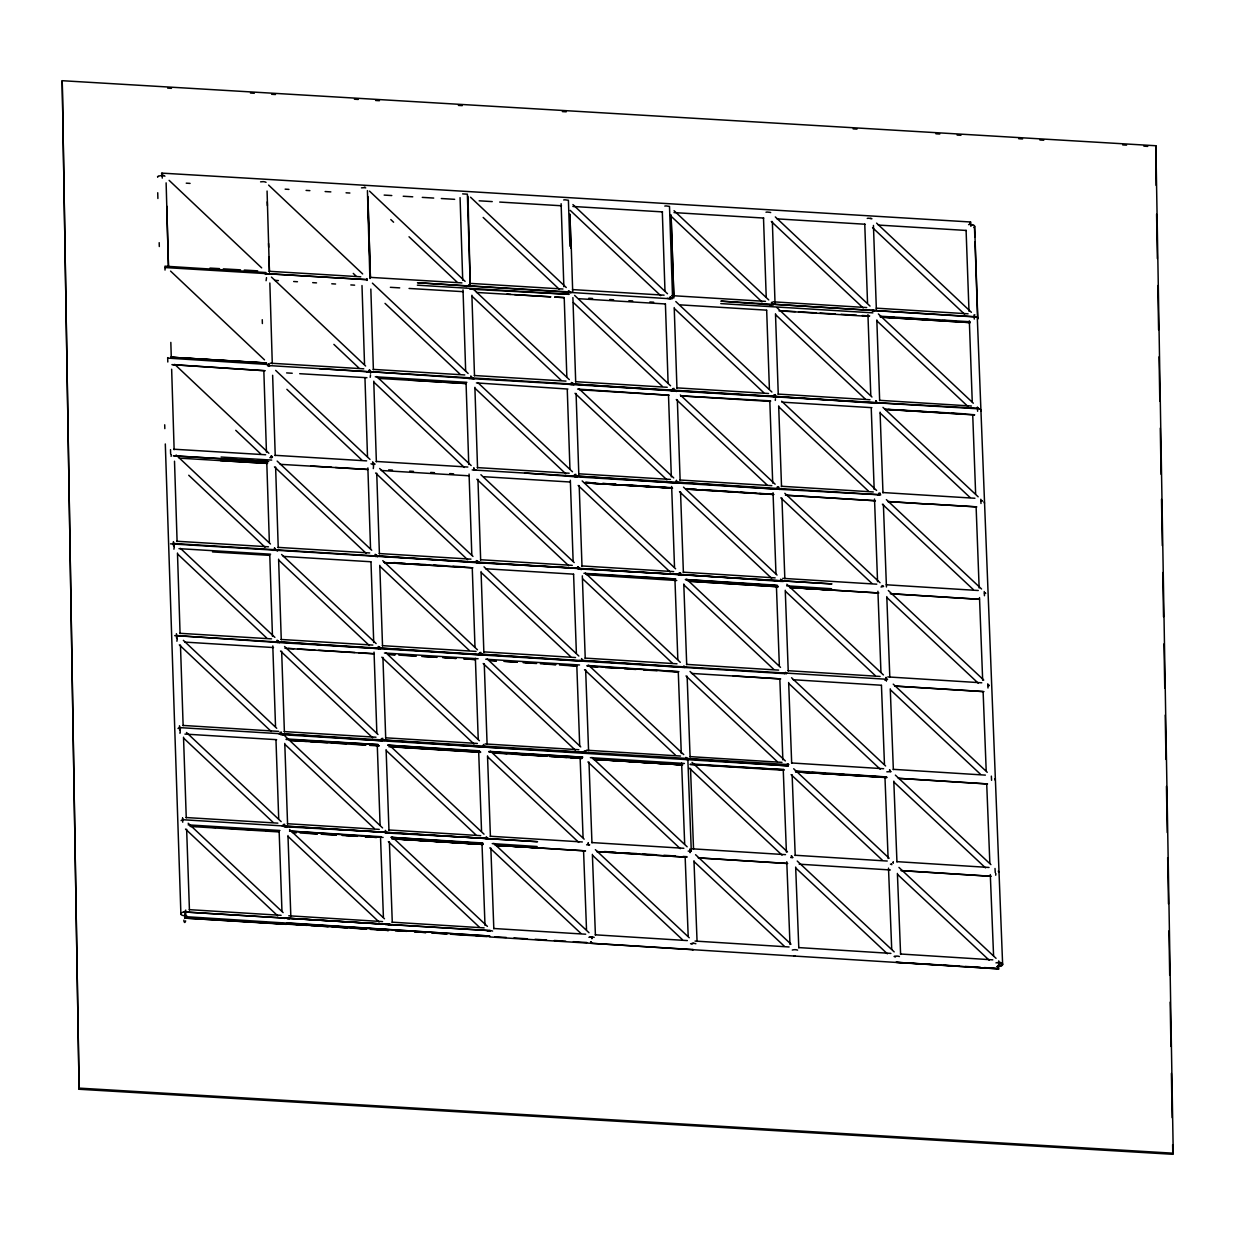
<?xml version="1.0" encoding="UTF-8"?>
<svg xmlns="http://www.w3.org/2000/svg" width="1235" height="1235" viewBox="0 0 1235 1235"><rect width="100%" height="100%" fill="white"/><g stroke="black" fill="none" stroke-linecap="round" stroke-linejoin="round"><path stroke-width="1.5" d="M590.052 937.056L591.951 936.948L591.951 938.585L591.951 936.948L590.052 937.056A4.369 1.991 -2.1 0 0 588.879 937.319M690.087 851.023L690.087 852.659L690.736 850.545L691.291 851.177L688.188 851.116M977.41 407.025L977.611 411.27M179.615 726.875L179.6 730.117M182.564 817.863L182.718 822.217M185.729 910.071L185.744 915.969L184.617 917.435L185.528 917.975L184.725 918.099L286.304 924.351M173.564 546.009L173.425 541.625M173.61 545.16L173.626 544.311M970.895 226.375L970.571 221.991L262.7 179.09L161.939 173.132L162.279 178.118M165.027 270.064L164.981 266.173L265.926 272.534M167.667 357.61L167.806 362.009M170.646 454.001L170.507 449.602M174.32 545.052L174.351 544.187M180.341 729.19L180.387 728.341M370.593 373.186L370.624 372.337M987.985 688.003L987.768 683.804M991.582 780.319L991.35 776.12M995.256 872.651L995.009 868.483M980.991 503.479L980.791 499.249M984.449 595.733L984.249 591.519M974.276 319.078L974.091 314.817L974.924 314.925M176.543 638.047L176.559 634.805M174.197 546.75L174.258 545.901M177.176 638.804L177.253 637.955M180.295 730.039L180.156 731.737M775.441 398.735L775.302 400.418M998.822 966.634L998.729 960.861M171.279 454.727L171.125 456.379M995.873 873.562L995.703 875.214M174.12 547.584L173.934 549.189M177.099 639.653L176.914 641.243M186.377 916.802L186.454 916M977.348 318.831L1002.635 964.55M179.97 733.343L180.063 732.556M184.926 911.09L184.725 918.099L286.041 924.089M970.031 223.658L970.571 221.991M185.62 916.663L489.878 936.037L287.014 922.885M388.346 929.739L286.89 923.471M977.364 317.441L977.78 318.753L974.647 226.607A4.369 1.837 0 0 0 972.562 224.77L971.791 224.616M974.075 227.58L974.647 226.607M62.213 80.707L79.117 1089.255L1172.787 1154.293L1173.25 1153.197L1155.883 145.745L62.213 80.707L79.117 1089.255M1155.883 145.745L1156.099 185.373M977.672 319.093L975.033 241.952M489.122 936.917L998.775 968.873L997.726 968.595L997.787 965.492M884.708 680.037L887.564 679.312L174.706 635.639M874.534 403.382L875.183 402.61L978.321 408.26L979.895 409.217L978.321 408.26M181.113 820.58L182.78 819.716L537.549 841.699L282.197 826.014M769.945 305.014L771.628 304.952L772.323 303.594L772.817 304.289L720.885 301.139L771.628 304.952M177.994 728.48L179.662 727.616L788.872 764.619L787.328 763.755L788.023 764.187M273.089 550.486L273.8 549.668L831.973 583.908L170.554 543.848M281.534 732.108L280.021 732.417L282.12 733.93L280.932 734.593L788.239 765.885L788.223 765.098M575.942 474.333L574.429 474.641L576.544 476.154L472.171 469.917M674.078 388.392L672.566 388.701L674.681 390.214L673.476 390.877L977.657 408.77M284.714 824.254L283.201 824.563L285.3 826.061L284.112 826.724L386.694 832.297L385.258 830.383M382.85 738.329L381.337 738.623L383.452 740.135L382.248 740.799L280.916 733.791L281.626 733.25M480.986 652.404L479.473 652.697L481.588 654.21L480.384 654.859L379.052 647.866L379.068 648.668L784.781 673.646L785.429 672.349L787.019 673.291L784.765 672.843L786.34 673.878M775.41 394.613L773.897 394.907L775.997 396.42L268.69 365.56L268.859 366.363L269.909 365.683M679.759 573.426L679.018 573.009L680.516 572.716M778.652 486.791L777.155 487.084L779.254 488.581L778.065 489.245L880.725 494.849L878.61 493.336L880.107 493.058M585.683 750.849L584.201 751.127L585.776 751.976L585.097 752.486L483.641 747.021L382.232 739.997L382.943 739.456M372.152 372.075L319.325 368.647M467.972 196.365L470.288 286.149L417.461 282.722L670.358 298.777L670.235 296.987L670.358 298.777L667.286 298.314M571.404 292.263L570.724 292.865L568.285 291.089L569.057 290.827L569.165 292.633L568.223 291.877M375.131 464.128L372.877 463.696L372.677 461.875L372.893 464.499L373.618 463.11L374.097 463.835L372.877 463.696M476.324 470.273L474.07 469.84M482.623 654.504L480.384 654.071L481.079 653.531M384.486 740.429L382.232 739.997M976.576 317.024L771.613 304.15L773.172 305.168M998.914 965.847L997.818 968.873M366.841 371.982L371.102 371.797L369.898 371.642L369.713 369.821L369.003 370.268L370.654 371.056M569.165 291.83L570.369 291.969L467.123 285.748M369.898 371.642L471.029 378.558L471.77 377.184L472.233 377.91L471.029 377.756L470.828 375.934L471.029 378.558L877.39 402.656M276.316 550.64L274.741 549.621L274.757 550.424L274.541 547.8L274.741 549.621L275.945 549.76L173.626 543.508L173.518 542.134M670.358 297.975L671.084 297.419L671.562 298.114L670.358 297.975L671.917 298.993M573.781 384.934L572.206 383.9L572.932 383.344L572.222 384.702L569.15 384.255M377.509 556.784L375.934 555.765L376.66 555.194L375.949 556.568L374.035 555.858M279.357 642.709L277.798 641.691L279.002 641.829L277.798 642.493L379.068 648.668L377.154 647.958M674.187 389.534L673.476 390.075L675.036 391.109M777.047 488.535L778.065 489.245L575.34 476.803L576.05 475.46M478.763 562.959L477.189 561.94L478.393 562.079L477.899 561.385L477.204 562.743L579.724 568.285L577.625 566.772L578.366 567.174M379.052 647.866L379.762 647.31L380.256 648.005L379.052 647.866L380.627 648.884M162.433 175.91L163.653 175.185M775.503 395.74L774.808 397.083L772.894 396.373M678.231 483.24L676.656 482.206L677.351 481.681L676.672 483.008L575.325 476L576.899 477.034M782.944 581.654L781.369 580.635L782.573 580.774L782.048 580.126L781.385 581.423L679.914 574.368L578.536 568.934L579.215 567.606M284.806 825.381L284.096 825.922L285.671 826.941M974.322 316.577L975.542 316.731L771.613 304.15M876.881 401.992L876.202 403.305L774.793 396.281L776.367 397.3M778.745 487.918L778.05 488.442L779.625 489.461M583.337 661.327L581.778 660.293L582.457 659.783L581.778 661.096L480.384 654.071M485.201 747.252L483.626 746.233L484.846 746.372L484.321 745.708L483.641 747.021L482.623 746.326M486.791 837.484L486.05 837.052L487.624 837.901L486.96 838.411L385.505 832.961L386.184 831.634M877.622 494.787L880.184 494.201M684.73 758.877L686.645 759.571L687.293 758.29L685.718 757.425L686.444 757.858M588.493 844.709L589.697 844.848L586.594 844.802M889.895 771.443L891.099 771.597L886.823 771.813M791.759 857.368L792.963 857.522L790.678 857.522M158.25 176.358L157.586 176.837L158.25 176.358A4.369 1.837 -1.7 0 1 164.95 176.173M583.198 752.578L586.301 752.624M485.062 838.503L488.165 838.565M186.655 915.567A4.369 1.93 -2 0 1 181.036 914.471A4.369 1.93 -2 0 1 184.061 911.939L390.028 924.49A4.369 1.961 -2.1 0 1 391.063 924.783M161.507 173.487L161.939 173.132M369.805 370.639L369.018 370.901L369.913 372.461M271.669 456.564L270.882 456.827L271.762 457.583L272.518 456.981L270.866 456.194L271.576 455.746L271.762 457.583L269.863 457.66M361.5 187.859L364.124 187.674A4.369 1.837 -0.8 0 1 365.714 187.905M260.585 181.838L263.225 181.638A4.369 1.837 -0.9 0 1 266.034 182.348M462.631 193.88L467.355 194.188L470.288 286.149M692.542 943.447L693.607 943.308A4.369 2.007 -2.2 0 1 695.861 943.756M1001.276 962.991L1002.527 963.964L999.022 962.528A4.369 2.038 -2.3 0 0 995.966 962.899M489.307 930.758L490.341 930.634L184.061 911.939M691.723 943.401L693.607 943.308M385.752 924.706A4.369 1.961 -2.1 0 1 386.925 924.444L390.028 924.49M370.994 463.773L372.893 464.499M275.899 641.783L277.798 642.493L176.605 635.546L176.404 633.678M573.441 476.092L575.34 476.803L524.597 473.005M475.29 562.018L477.204 562.743L375.934 555.765M279.017 733.883L280.932 734.593M576.621 568.223L578.536 568.934M478.485 654.164L480.384 654.859M380.349 740.089L382.248 740.799M794.136 956.013L795.108 956.013M678.015 574.46L679.929 575.17L680.593 573.843L681.118 574.507L679.914 574.368L681.488 575.387M579.879 660.385L581.778 661.096M184.725 918.099L185.698 918.114M387.589 930.619L388.562 930.619M692.403 949.622L693.36 949.622L590.731 943.262M779.47 580.728L781.385 581.423M681.334 666.653L683.248 667.363L683.912 666.051L685.487 667.008L683.233 666.56L684.808 667.579M386.925 924.444L490.341 930.634M881.003 587.011L883.565 586.424L882.006 585.56L882.716 585.992M786.324 765.191L788.239 765.885L686.629 758.784M264.568 273.614L366.826 279.635L366.996 280.438L366.903 278.601L366.826 279.635L164.934 267.547M469.825 289.16L569.103 294.331L417.368 285.177M286.35 918.176L388.809 924.351L388.824 925.138M770.625 400.866L680.655 395.879L770.501 401.437M585.714 573.951L675.746 578.968L583.923 573.302M286.18 739.503L378.064 744.582M209.981 268.088L219.506 268.628M223.319 268.859L240.485 269.848M244.298 270.064L257.652 270.851M476.509 292.463L550.825 296.832L514.547 294.594M781.879 310.85L795.247 311.621M799.06 311.853L816.258 312.841M820.071 313.072L835.354 313.952M841.081 314.277L856.349 315.172M862.092 315.496L869.718 315.944M883.21 317.071L894.68 317.75M898.509 317.966L915.706 318.97M921.433 319.309L936.717 320.189L923.286 319.248M942.459 320.529L955.828 321.301L944.327 320.544M378.358 378.389L466.012 383.545L445.032 382.263M888.397 409.372L926.636 411.61M930.464 411.826L945.763 412.722M951.49 413.061L964.875 413.848M267.779 461.458L173.332 455.869M220.386 460.624L266.59 463.31M280.221 464.329L367.876 469.47L335.441 467.494M585.56 482.916L671.516 487.979L584.525 482.808M389.318 654.565L395.046 654.905M398.874 655.121L416.056 656.109M421.783 656.449L437.067 657.329L423.636 656.372M442.794 657.668L456.163 658.44L444.662 657.653M291.182 740.491L306.465 741.386M310.278 741.602L327.46 742.606M331.289 742.822L346.556 743.702M352.299 744.041L365.653 744.813M375.208 745.369L379.022 745.585M684.406 763.477L590.376 757.657M407.812 747.607L392.514 746.712L446.097 750.062M411.625 747.839L426.909 748.719M432.651 749.058L446.02 749.83M453.662 750.278L467.046 751.065L455.545 750.293M292.463 832.544L296.292 832.761M300.105 832.977L317.302 833.98M321.131 834.212L336.414 835.092M342.157 835.431L357.44 836.327M307.206 925.386L270.851 923.163M311.035 925.617L328.232 926.62M332.061 926.852L347.359 927.747M353.102 928.072L366.486 928.859M374.128 929.307L387.512 930.094L376.027 929.384M167.651 88.102L171.495 88.333M250.443 93.026L254.302 93.258M271.623 94.292L275.482 94.524M354.43 99.217L358.274 99.448M375.61 100.483L379.454 100.699M458.401 105.407L462.245 105.623M562.373 111.582L566.232 111.814M853.123 128.872L856.982 129.104M935.929 133.797L939.773 134.028M957.11 135.063L960.953 135.294M1018.721 138.721L1022.565 138.953M1039.901 139.987L1043.745 140.219M1122.692 144.912L1126.552 145.143M1143.872 146.162L1147.732 146.394M285.146 189.156L288.944 189.387M306.079 190.406L309.892 190.638M325.129 191.548L330.841 191.888M346.062 192.799L349.875 193.031M384.162 195.084L391.788 195.547M403.212 196.242L412.737 196.813M422.277 197.384L433.701 198.063M441.327 198.526L454.665 199.329M561.493 205.766L499.712 202.061M572.87 206.461L662.547 211.895M269.292 271.299L360.759 276.794M461.905 282.892L370.207 277.366M471.338 283.463L562.928 289.021M720.777 303.609L872.883 312.856M274.602 280.345L278.415 280.577M293.652 281.503L297.465 281.734M312.702 282.645L316.515 282.877M331.767 283.788L335.58 284.019M350.817 284.93L354.63 285.161M390.368 287.307L399.708 287.878M409.063 288.45L463.233 291.676M506.906 294.131L510.734 294.362M262.592 362.719L170.785 357.224L266.606 363.09L171.696 357.316M270.203 363.183L363.769 368.817M373.202 369.388L464.792 374.946M375.27 376.783L466.861 382.325M366.965 377.725L299.704 373.696M408.77 380.056L441.204 382.032M286.613 372.908L292.232 373.248M173.873 449.216L265.633 454.758M275.065 455.314L366.641 460.871M221.08 457.043L271.7 460.084M268.674 461.597L174.212 455.838M179.276 458.139L267.547 463.434M310.633 465.981L331.628 467.262M976.005 506.798L929.399 504.034L976.823 506.921M176.852 541.254L268.504 546.796M178.998 548.649L270.589 554.191M212.497 551.921L269.739 555.38M384.332 562.558L472.897 567.822L384.255 562.573M789.613 587.474L831.263 589.96L790.4 587.474M878.841 592.985L789.597 587.49M733.127 675.885L780.69 678.91L691.461 673.43M681.674 764.82L593.34 759.324L682.569 764.836M682.554 764.836L634.867 761.949L681.658 764.836M796.59 771.968L886.668 777.371L795.572 771.86L886.761 777.633M940.144 964.936L895.977 962.281L998.775 968.873M943.972 965.168L959.333 966.094M965.091 966.434L980.451 967.36M984.295 967.592L997.741 968.394M79.565 1088.143L1173.25 1153.197M479.149 200.811L492.24 201.598M674.001 212.59L763.724 218.055M777.093 218.873L864.979 224.23M878.363 225.063L966.295 230.451M186.253 183.166L190.066 183.397M876.248 308.163L968.086 313.813M572.469 289.592L664.106 295.165M671.716 295.628L765.468 301.355M773.017 301.819L866.692 307.561M588.771 298.237L592.584 298.484M609.766 299.518L613.579 299.75M628.862 300.692L632.675 300.923M649.857 301.973L653.685 302.204M880.123 316.206L970.031 321.733M883.118 316.762L894.588 317.472M904.159 318.059L915.629 318.769M579.4 298.747L665.464 303.964M680.562 304.891L766.642 310.155M778.992 310.865L868.853 316.376M880.323 317.071L970.247 322.613L881.188 317.179M474.333 375.517L565.97 381.106M575.525 381.677L667.224 387.281M676.78 387.867L768.556 393.502M778.112 394.089L869.949 399.739M879.521 400.325L971.405 406.022M476.401 382.912L567.915 389.056M781.971 402.147L871.895 407.673M579.369 389.751L669.169 395.231L577.594 389.087M885.495 409.372L974.554 414.744M882.778 492.533L974.909 498.261M376.196 461.458L467.833 467.031M477.312 467.602L569.196 473.221M578.644 473.792L670.42 479.427M679.976 480.014L771.813 485.664M781.369 486.266L873.268 491.947M575.325 476L879.505 494.695M388.67 469.871L392.483 470.103M409.665 471.152L413.493 471.384M430.675 472.434L434.488 472.665M449.772 473.592L453.585 473.823M602.711 483.456L616.095 484.274L602.742 483.549M623.737 484.738L637.121 485.556M642.848 485.911L656.233 486.744M663.89 487.208L671.531 487.671M381.214 470.489L469.192 475.815M685.965 489.06L773.959 494.479M785.445 495.173L875.43 500.746L786.309 495.281M484.274 476.741L570.369 482.021M584.618 482.839L672.566 488.226M686.922 489.168L773.172 494.479M278.045 547.383L369.697 552.956M379.238 553.542L470.952 559.146M782.758 578.351L876.757 584.186M886.236 584.773L978.259 590.5M480.508 559.733L572.268 565.352M581.839 565.939L673.662 571.604M683.233 572.191L775.132 577.872M777.216 585.205L685.317 579.524L777.077 585.776L687.092 580.234M393.733 562.589L405.204 563.299M412.845 563.762L426.214 564.58M433.856 565.043L445.326 565.754M452.967 566.217L464.422 566.911M693.931 581.037L705.417 581.747M714.988 582.349L726.473 583.059M734.13 583.538L745.616 584.248M753.273 584.711L766.673 585.544M774.33 586.023L778.158 586.255M283.216 556.398L370.886 561.755M485.54 568.764L573.627 574.152M688.25 581.222L778.235 586.779L689.13 581.222M891.269 593.803L979.448 599.299L890.25 593.695M877.946 592.97L790.74 587.52M179.847 633.308L271.546 638.881M281.101 639.468L372.816 645.071M382.371 645.658L476.046 651.401M483.703 651.864L575.525 657.529M585.097 658.116L676.996 663.797M686.49 664.384L778.621 670.111M788.1 670.698L880.107 676.44M384.44 653.022L478.13 658.749M485.772 659.228L579.524 664.986M587.042 666.051L678.941 671.716L587.165 665.495M389.226 654.257L394.953 654.596M404.509 655.183L415.979 655.893M517.341 662.13L503.942 661.296L517.388 662.269M524.998 662.608L536.469 663.303M544.126 663.782L555.596 664.492M565.167 665.078L576.652 665.788M590.052 666.622L597.709 667.085M605.366 667.564L616.852 668.274M624.509 668.752L635.994 669.463M643.651 669.941L657.051 670.759M664.708 671.238L676.193 671.948M288.064 648.406L293.791 648.761M297.62 648.992L314.817 650.042M318.63 650.274L354.939 652.497M358.752 652.728L374.035 653.67M184.91 642.107L273.506 647.557M894.649 686.058L983.986 691.6M284.235 731.583L375.996 737.218M385.552 737.804L477.389 743.455M485.046 743.933L578.844 749.722M586.471 750.201L680.485 756.036M689.964 756.623L781.971 762.365M183.042 725.439L278.662 731.382M286.304 738.947L378.08 744.566M479.473 750.803L387.636 745.153L479.334 751.359M489.045 751.389L582.843 757.178L488.921 751.945L580.805 757.642M693.962 764.064L784.055 769.667L689.994 764.388L783.932 770.269M394.335 746.527L407.72 747.345M415.377 747.823L426.847 748.534M434.504 748.997L445.989 749.707M495.729 752.779L507.214 753.489L493.83 752.702M514.871 753.967L526.372 754.678M534.029 755.156L547.429 755.974M555.086 756.453L566.572 757.163M574.229 757.642L581.886 758.12M184.941 734.084L276.655 739.672M291.198 740.537L365.761 745.106M369.574 745.353L379.145 745.94M449.926 750.293L480.538 752.177M493.938 753.01L545.623 756.206M549.452 756.453L581.994 758.46L570.493 757.703M595.193 759.278L606.478 759.957M610.229 760.189L634.682 761.686M388.824 746.712L480.492 752.377M594.128 759.324L634.975 761.825M186.145 817.539L277.86 823.143M287.415 823.73L379.253 829.38M388.824 829.982L480.708 835.663M490.218 836.249L582.349 841.961M591.827 842.563L683.835 848.291M188.168 824.872L279.944 830.491M381.337 836.728L289.499 831.078L383.112 837.423M482.792 842.996L390.893 837.315L482.669 843.551M392.684 838.025L482.653 843.582M191.024 825.983L196.766 826.338M204.408 826.817L215.878 827.512M225.449 828.098L236.919 828.808M244.561 829.272L256.031 829.982M265.587 830.568L277.057 831.279M292.371 832.22L296.184 832.452M305.755 833.038L317.241 833.749M324.882 834.227L336.368 834.937M345.939 835.524L357.409 836.234M393.764 838.472L397.593 838.704M405.25 839.183L418.65 840.016M424.392 840.371L437.792 841.205M445.449 841.668L456.935 842.378M464.607 842.857L478.007 843.69M393.888 838.827L481.943 844.277L391.85 838.658M495.991 845.265L536.839 847.75L495.189 845.249L585.56 850.884L496.316 845.311M190.082 826.431L279.079 831.942M393.903 838.997L482.916 844.462M596.845 851.594L686.953 857.213M698.377 857.908L787.698 863.45M189.279 909.655L281.117 915.32M288.758 915.783L382.572 921.588M392.143 922.174L484.105 927.886M493.676 928.488L585.699 934.216M196.133 918.269L207.619 918.979M215.276 919.442L228.66 920.276M236.317 920.739L247.787 921.449M255.444 921.928L266.93 922.622M276.486 923.224L366.579 929.137M295.628 924.397L309.028 925.231M314.771 925.586L328.17 926.42M335.827 926.898L347.313 927.608M354.97 928.072L366.455 928.782M395.185 930.572L406.67 931.283M425.828 932.471L414.342 931.761L425.874 932.61M435.415 933.073L446.9 933.784M454.573 934.262L467.972 935.096M475.645 935.574L487.13 936.284M370.407 929.368L387.636 930.434M167.759 358.119L268.767 364.541L268.659 363.723L268.767 364.541M885.418 409.372L974.538 414.929M888.876 501.595L929.291 504.158L887.733 501.564M586.687 574.738L676.765 580.512M887.78 676.919L981.779 682.801M793.148 679.729L881.481 685.24M894.742 686.073L982.983 691.585M284.93 648.282L374.035 653.855M791.558 762.968L883.642 768.726M893.229 769.328L985.376 775.117M796.529 771.489L806.115 772.091M811.874 772.446L825.304 773.295M832.977 773.774L844.478 774.499M852.15 774.978L865.581 775.812M871.339 776.182L882.84 776.892M899.234 778.359L987.537 783.916M898.277 778.359L986.58 783.916M691.507 848.769L785.506 854.651M795.093 855.253L887.239 861.042M896.842 861.644L989.034 867.464M604.44 851.548L615.941 852.274M623.613 852.752L637.028 853.586M642.787 853.941L656.202 854.774M663.874 855.253L675.375 855.979M683.048 856.457L686.876 856.689M900.917 870.567L991.211 876.263M597.03 851.61L685.209 857.105M698.454 857.924L786.695 863.45M799.184 864.176L890.358 869.965M901.874 870.69L990.238 876.263M391.773 838.642L482.9 844.447M595.285 934.818L687.355 940.576M695.043 941.07L789.088 946.967M798.69 947.585L890.898 953.389M900.5 954.007L992.77 959.842M494.803 936.763L506.304 937.473M513.976 937.952L527.391 938.801M535.064 939.279L546.565 939.989M554.222 940.468L565.738 941.193M573.395 941.672L586.826 942.506M171.912 364.634L264.877 370.732M686.845 488.659L696.417 489.276M702.175 489.662L717.489 490.65M721.317 490.897L736.647 491.9M740.475 492.147L755.805 493.151M759.633 493.398L773.033 494.262M621.884 484.784L637.183 485.787M641.011 486.034L671.639 488.01M786.649 585.807L831.587 588.74M523.131 662.639L536.53 663.504M540.359 663.751L555.688 664.754M559.517 665.001L576.76 666.128M795.371 770.995L886.668 776.938M513.004 753.952L526.419 754.832M532.162 755.202L545.577 756.082M551.335 756.453L566.664 757.456M492.24 843.598L537.163 846.531M395.185 930.588L406.701 931.344M431.633 932.981L446.977 933.984M450.806 934.231L487.254 936.624M194.235 918.176L207.65 919.056M213.393 919.427L228.707 920.415M232.535 920.677L247.864 921.665M251.693 921.912L267.022 922.916M172.931 364.68L264.846 370.716M572.206 383.9L673.476 390.877L670.404 390.43M277.798 641.691L379.068 648.668M676.656 482.206L778.065 489.245M581.778 660.293L683.248 667.363M771.396 302.359L772.23 302.467M972.562 224.77L969.799 224.43A4.369 1.945 -2 0 0 968.58 224.616M871.941 218.765A4.369 1.837 -0.2 0 0 871.246 218.549L868.483 218.225A4.369 1.93 -2 0 0 867.248 218.41M770.686 212.574A4.369 1.837 -0.3 0 0 770.007 212.358L767.213 212.05A4.369 1.914 -1.9 0 0 765.993 212.235M672.596 298.407L669.509 206.415L666.035 205.905A4.369 1.899 -1.9 0 0 664.8 206.091M569.906 246.228L568.409 200.286L564.904 199.792A4.369 1.899 -1.9 0 0 563.685 199.977M870.474 218.394L871.246 218.549M895.499 956.955L894.094 956.461A4.369 2.022 -2.3 0 1 899.404 956.538M890.42 864.13L891.824 864.624L891.593 863.852M690.55 943.663L691.955 944.173M566.093 292.17L567.498 292.695M467.957 378.095L469.362 378.62M464.977 286.057L466.382 286.582M572.098 382.912L571.311 382.526L572.932 383.344M375.81 554.777L375.039 554.391L376.66 555.194M277.674 640.703L276.902 640.317L278.523 641.135M470.921 376.768L471.77 377.184M372.769 462.693L373.618 463.11M477.065 560.952L476.293 560.567L477.899 561.385M274.633 548.618L275.482 549.05M378.913 646.893L378.157 646.492L379.762 647.31M781.199 579.694L780.474 579.277L782.048 580.126M267.424 365.591L268.859 366.363M783.731 672.967L784.781 673.646M874.504 311.374L872.929 310.356L873.639 309.815L872.944 311.158L871.941 310.433M471.029 377.756L472.588 378.79M578.52 568.131L581.299 569.644M280.916 733.791L283.695 735.288M385.49 832.158L387.064 833.177M288.928 919.102L287.354 918.084L287.369 918.886M384.486 832.251L385.505 832.961M675.668 482.298L676.672 483.008M470.087 377.802L471.029 378.558M882.979 407.38L978.166 496.81M969.984 497.443L880.308 413.185M886.375 499.635L981.563 589.002M882.361 504.189L973.35 589.604M784.842 493.305L880.03 582.735M983.755 680.053L888.32 590.515M871.848 583.368L780.798 497.829M887.054 597.647L978.352 683.295M786.834 584.263L883.411 674.928M893.229 684.144L987.259 772.292M785.614 591.426L875.214 675.545M890.636 690.01L980.451 774.221M686.706 579.23L780.52 667.363M791.558 677.737L885.618 765.978M895.36 775.117L990.918 864.639M773.712 669.308L684.036 585.05M788.918 683.572L880.215 769.22M894.171 782.295L985.515 867.881M690.025 671.439L785.337 760.914M793.688 768.757L889.123 858.217M898.957 867.433L996.043 958.329M777.17 761.563L685.996 675.962M791.079 774.623L882.315 860.147M897.768 874.627L989.25 960.259M588.555 665.156L683.742 754.585M787.482 851.918L692.032 762.365M797.223 861.042L894.186 951.876M675.576 755.233L584.525 669.679M689.392 768.201L782.064 855.145M796.035 868.236L887.378 953.806M591.951 757.425L687.139 846.793M695.552 854.682L790.987 944.158M587.937 761.964L680.331 848.707M694.348 861.86L784.179 946.072M595.347 849.665L689.254 937.766M592.738 855.515L682.446 939.681M493.815 843.351L589.002 932.718M489.801 847.905L580.79 933.32M876.588 223.118L971.405 312.316M872.558 227.657L964.597 314.23M775.318 216.928L870.011 306.079M878.378 313.952L973.319 403.212M771.304 221.451L863.203 307.994M877.159 321.115L967.916 406.438M674.063 210.706L768.757 299.92M777.016 307.685L871.956 397.006M761.964 301.849L670.018 215.214M775.703 314.786L865.148 398.936M675.792 301.541L771.875 392.004M781.647 401.19L876.588 490.449M674.542 308.688L763.678 392.606M779.007 407.041L868.375 491.051M680.315 394.968L775.132 484.182M676.286 399.507L766.92 484.784M579.045 388.793L673.739 477.93M683.495 487.115L777.047 575.062M575.016 393.317L666.931 479.844M679.482 491.654L771.628 578.289M477.791 382.572L572.484 471.785M582.164 480.909L675.591 568.795M565.692 473.715L475.104 388.361M578.15 485.432L670.173 572.021M480.909 474.719L574.213 562.558M585.359 573.055L680.3 662.3M582.735 578.891L672.102 662.902M476.88 479.242L568.795 565.769M379.654 468.497L472.974 556.414M484.027 566.834L578.844 656.032M467.556 559.64L375.594 473.005M481.403 572.669L570.647 656.634M487.223 658.981L580.759 746.928M382.773 560.644L477.466 649.795M380.133 566.479L469.254 650.397M483.194 663.504L575.356 750.154M385.829 652.697L479.396 740.722M490.48 751.158L584.155 839.152M473.978 743.949L381.785 657.205M487.856 757.009L578.736 842.378M284.559 646.507L378.018 734.485M389.087 744.906L484.027 834.165M280.515 651.015L372.584 737.712M386.462 750.756L475.815 834.767M183.367 640.347L276.702 728.279M284.961 736.06L382.572 827.898M392.344 837.083L487.408 926.389M271.268 731.49L179.322 644.855M285.115 744.535L374.359 828.5M388.33 841.622L479.195 926.991M186.485 732.494L281.179 821.645M289.546 829.519L384.486 918.778M183.861 738.345L272.981 822.248M288.311 836.682L379.083 922.005M188.168 823.251L283.124 912.588M277.705 915.814L185.512 829.071M572.932 204.578L667.517 293.745M570.246 210.382L660.71 295.674M574.599 295.397L670.559 385.799M470.55 197.23L566.263 287.539M573.349 302.529L662.361 386.385M483.163 217.453L559.455 289.438M369.512 191.116L465.101 281.364M473.484 289.268L569.304 379.608M472.218 296.4L561.107 380.21M457.043 282.089L409.017 236.765M390.8 219.552L393.594 222.207M268.597 185.08L362.658 273.938M372.414 283.155L468.127 373.464M385.027 303.378L459.929 374.051M353.272 273.414L356.004 275.992M376.721 376.505L471.168 465.549M169.118 180.356L261.681 267.887M271.438 277.088L365.622 366.023M374.066 382.325L464.36 467.447M333.882 344.38L358.814 367.922M275.667 370.392L369.991 459.389M170.569 271.098L264.506 359.864M286.875 389.303L361.793 459.976M277.149 461.072L371.72 550.239M174.675 364.325L268.875 453.26M366.301 553.45L274.463 466.861M235.746 430.32L260.678 453.863M281.58 554.484L376.135 643.589M176.142 455.02L270.465 544.002M278.925 560.319L369.327 645.488M188.739 475.243L265.031 547.213M180.449 548.355L274.896 637.399M177.794 554.191L266.698 638.001M581.546 658.533L582.457 659.783M483.394 744.458L484.321 745.708M675.715 390.507L676.255 391.572M479.442 562.373L479.967 563.438M286.35 826.354L286.875 827.419M473.267 378.188L473.792 379.253M276.995 550.054L277.52 551.119M980.683 409.634L981.099 410.946M984.079 501.858L984.496 503.17M994.654 778.714L995.086 780.026M998.328 871.061L998.745 872.373M265.849 273.568L266.019 274.386M179.461 725.748L179.662 727.616M184.03 921.202L183.861 920.168M182.656 818.357L182.78 819.716M989.853 863.342L986.719 784.101M993.573 955.72L990.3 874.55M891.716 949.267L888.505 868.128M983.122 691.801L986.194 770.671M893.8 781.137L896.95 861.907M900.608 954.393L897.397 873.423M884.986 777.726L888.119 858.51M795.664 867.063L798.798 947.832M786.772 861.737L789.983 944.451M974.446 226.638L974.832 236.904M972.254 401.884L969.336 320.853M976.129 507.23L979.154 587.968M979.509 597.586L982.674 680.269M886.792 596.582L889.817 677.305M890.265 688.837L893.353 769.59M877.915 591.241L880.941 671.979M881.45 685.44L884.461 764.264M788.656 682.507L791.681 763.23M792.129 774.762L795.216 855.515M775.966 573.735L773.048 492.719M779.841 679.096L782.866 759.834M783.237 769.436L786.402 852.119M690.519 768.432L693.545 849.155M693.977 860.702L697.065 941.456M687.833 758.923L691.291 851.177M681.627 763.106L684.669 843.829M685.163 857.291L688.188 936.13M592.383 854.358L595.409 935.096M579.694 745.6L576.838 666.483M583.568 850.946L586.517 929.77M972.732 415.006L975.635 493.784M966.094 230.343L968.996 311.251M883.395 504.343L886.437 586.965M876.819 319.958L879.66 400.619M880.076 412.135L882.979 492.811M871.262 408.723L874.179 489.4M874.519 499.002L877.56 581.639M867.943 314.616L870.783 395.277M778.667 405.883L781.523 486.544M781.94 498.045L784.842 578.736M785.259 590.268L788.223 670.976M776.444 586.857L779.347 665.65M769.868 402.471L772.709 483.117M680.531 491.823L683.387 572.469M683.789 584.001L686.706 664.677M687.123 676.193L690.087 756.901M671.655 486.482L674.511 567.127M674.989 580.573L677.83 659.336M678.308 672.782L681.288 753.489M582.318 575.834L585.236 658.394M585.652 669.895L588.57 750.587M588.987 762.134L591.951 842.826M573.596 574.321L576.375 653.068M580.095 756.793L583.074 837.5M484.259 663.674L487.099 744.319M487.516 755.851L490.418 836.527M490.851 848.059L493.815 928.751M475.382 658.332L478.223 738.993M478.701 752.439L481.542 831.201M482.036 844.647L485 925.355M386.107 749.599L388.963 830.26M389.38 841.776L392.282 922.452M377.308 746.187L380.087 824.918M380.565 838.364L383.406 917.126M287.971 835.539L290.827 916.185M279.172 832.112L281.95 910.843M873.438 225.434L876.371 309.8M864.762 224.122L867.541 303.069M775.487 313.736L778.266 394.366M766.673 310.325L769.405 389.025M763.508 217.931L766.209 296.848M671.037 214.828L673.831 296.107M677.336 399.677L680.13 480.291M671.114 215.708L673.893 297.959M674.217 307.561L676.95 388.161M668.536 396.25L671.331 476.88M662.315 211.772L664.97 290.673M665.418 304.119L668.089 382.804M579.2 485.602L581.994 566.232M576.081 393.486L578.798 474.086M567.282 390.059L569.937 468.744M570.338 480.261L573.117 560.891M477.945 479.412L480.662 560.011M481.063 571.527L483.858 652.157M469.068 474.07L471.801 554.669M472.264 568.1L474.981 646.816M379.793 565.337L382.526 645.936M382.927 657.452L385.706 738.082M370.546 548.803L367.876 467.895M370.994 561.91L373.726 642.509M374.051 652.111L376.845 732.741M281.657 651.277L284.39 731.876M284.776 743.393L287.57 824.007M272.796 645.92L275.528 726.52M275.976 739.966L278.709 818.666M183.521 737.202L186.253 817.802M186.639 829.318L189.434 909.948M180.897 914.193L165.305 443.967M772.354 221.482L775.04 303.594M572.901 297.558L575.695 381.97M571.28 247.556L572.7 291.8M569.937 214.905L571.018 248.235L569.922 214.103M563.855 286.721L561.122 203.713M564.225 297.959L566.834 376.629M471.894 295.242L474.502 375.81M474.888 387.327L477.544 467.895M465.657 370.793L463.032 289.901M466.089 383.884L468.76 464.468M460.068 197.615L462.724 280.299M373.757 381.167L376.366 461.736M376.737 473.237L379.407 553.82M367.505 456.718L364.958 377.74M361.994 285.532L364.526 364.31M272.642 375.286L275.235 455.622M275.621 467.108L278.23 547.661M278.601 559.177L281.271 639.761M263.858 371.457L266.451 452.164M269.369 542.644L266.76 461.751M269.801 555.75L272.472 636.334M174.506 461.211L177.099 541.563M177.469 553.033L180.078 633.586M180.464 645.087L183.135 725.671M367.845 196.55L370.423 277.921L367.937 197.415M370.84 289.067L373.387 369.682M267.269 201.845L267.377 205.627M268.551 243.48L268.674 247.262M268.968 256.71L269.431 271.854M262.252 319.695L262.376 323.539M171.65 369.234L174.135 449.725M170.831 342.404L171.294 357.733M164.703 424.794L164.826 428.622M269.848 283.016L272.287 363.785M267.069 191.039L269.431 271.793M166.74 206.137L168.485 266.899L166.123 182.857M157.725 192.737L157.895 198.495M159.191 242.677L159.3 246.521M367.428 190.607L369.882 278.508M1156.593 214.273L1157.349 258.578M1157.812 285.547L1158.584 329.853M1159.047 356.822L1159.804 401.128M1160.283 428.097L1161.07 474.317M1161.502 499.357L1162.305 545.592M1162.768 572.561L1163.524 616.867M1163.987 643.836L1164.759 688.142M1165.222 715.111L1165.979 759.417M1166.457 786.371L1167.245 832.606M1167.677 857.646L1168.48 903.881M1168.943 930.85L1169.699 975.156M1170.162 1002.125L1170.934 1046.431M1171.397 1073.4L1172.154 1117.69M1172.632 1144.66L1172.787 1154.293M585.097 752.486L585.112 753.288M486.96 838.411L486.976 839.213M364.171 185.651A4.369 3.906 21.8 0 1 364.989 185.929M185.96 911.847A4.369 1.93 -2 0 1 188.214 912.295M284.297 918.439A4.369 1.945 -2 0 1 289.607 918.531M487.285 930.989A4.369 1.976 -2.1 0 1 492.595 931.082M591.951 936.948A4.369 1.991 -2.1 0 1 594.189 937.396M792.283 950.055A4.369 2.022 -2.2 0 1 797.594 950.132M998.328 963.408A3.057 0.787 -46.9 0 1 1000.335 962.991A3.057 0.787 -46.9 0 1 997.046 966.619M1000.412 962.775A3.057 2.671 14.3 0 1 1001.076 965.739M1002.527 963.964A4.369 2.038 -2.3 0 1 997.216 966.588M266.498 277.643A8.738 1.42 -86.6 0 1 266.081 280.7M370.485 374.9A8.738 1.42 -86.6 0 1 370.207 377.339M373.618 464.391A8.738 1.42 -86.6 0 1 373.294 468.605M185.636 920.847A8.738 1.42 -86.6 0 1 184.247 921.958M886.359 679.173L886.359 680.809L886.359 679.173M590.654 941.857L591.488 942.367L590.654 941.857M468.791 285.131L468.034 285.717L469.254 285.856L468.791 285.131M981.701 500.499L981.038 500.993L982.257 501.132L981.701 500.499M985.159 592.754L984.496 593.232L985.715 593.387L985.159 592.754M988.664 685.054L988.031 685.518L989.235 685.657L988.664 685.054M473.869 468.034L473.947 468.852L473.869 468.034M676.425 480.43L676.518 481.249L676.425 480.43M875.955 400.742L876.032 401.56L875.955 400.742M588.231 842.965L588.308 843.783L588.231 842.965M886.112 677.444L886.174 678.262L886.112 677.444M689.825 849.294L689.886 850.112L689.825 849.294M889.632 769.729L889.679 770.547L889.632 769.729M791.481 855.67L791.542 856.472L791.481 855.67M893.214 862.061L893.26 862.879L893.214 862.061M564.163 297.604L554.623 297.048L564.148 297.604M969.213 322.088L963.47 321.748L969.197 322.073M475.259 659.552L463.804 658.888L475.259 659.536M480.415 751.837L474.688 751.513L480.415 751.837M376.551 837.438L365.081 836.774L376.536 837.407M595.054 482.978L585.498 482.391L595.085 483.055M496.3 660.833L490.557 660.478L496.316 660.895"/></g></svg>
